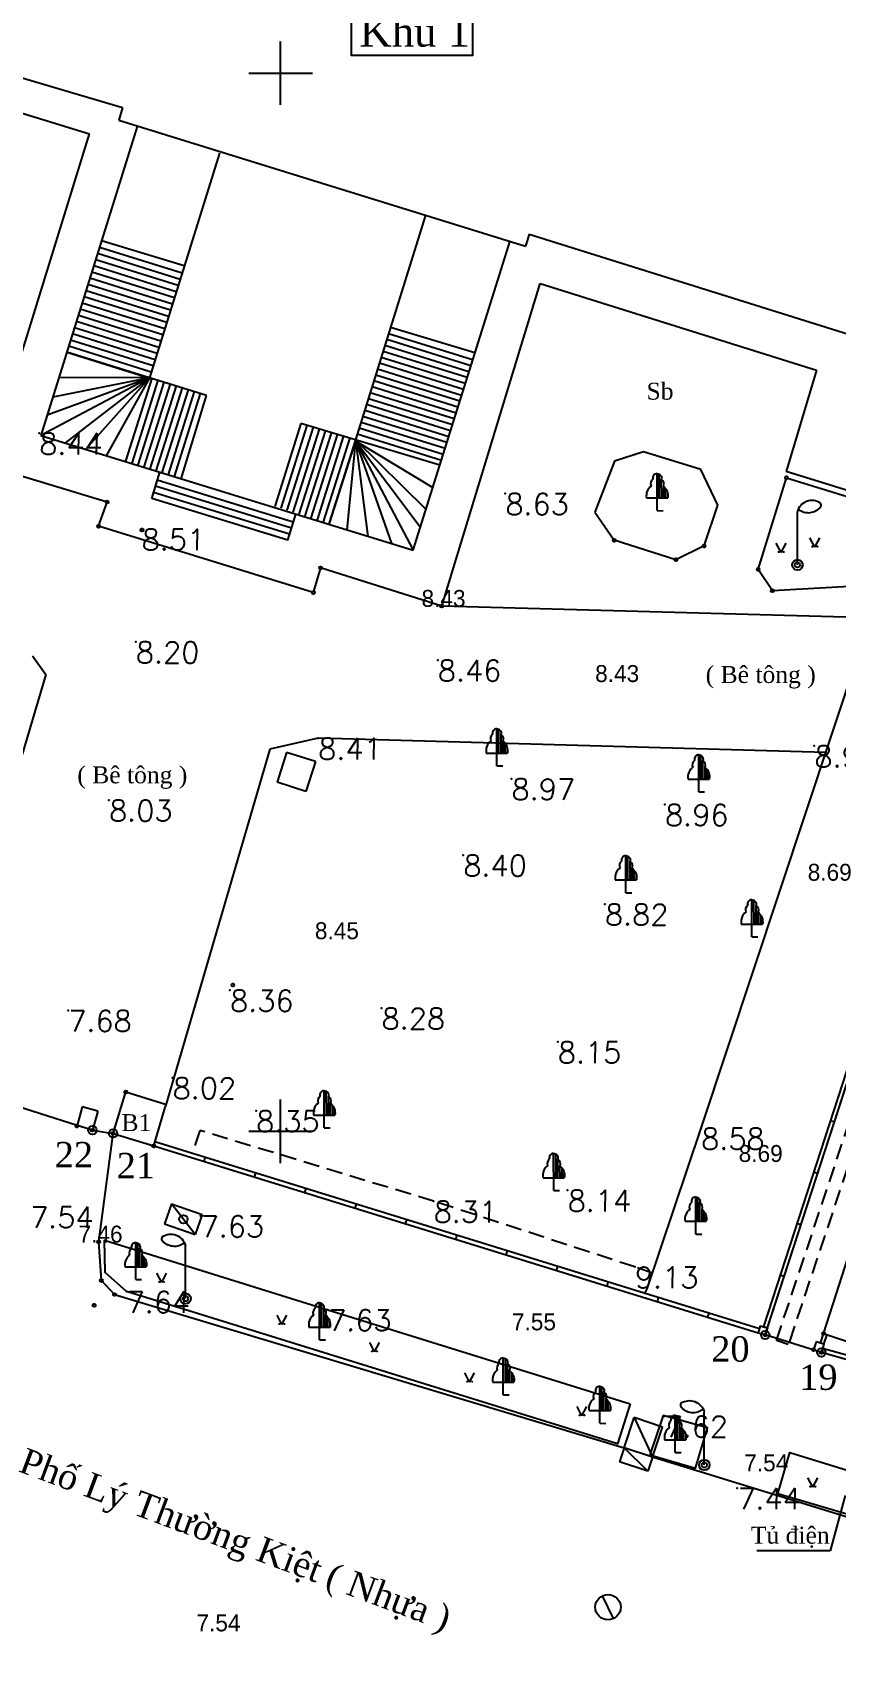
# Model space of a CAD drawing. Header units: inches. Extents: x 587740 to 588006, y 2325787 to 2326106.
# Drawn here: x 587838.3 to 587876.3, y 2325874.7 to 2325951.9 of the extents above; entities that cross this region are included whole.
import ezdxf
from ezdxf.enums import TextEntityAlignment as Align

# ---------------------------------------------------------------- set-up
doc = ezdxf.new("R2010")
doc.units = ezdxf.units.IN
doc.header["$MEASUREMENT"] = 0
doc.header["$PDSIZE"] = 0.1
doc.linetypes.add('DASHED', pattern=[1.13, 0.75, -0.38])
for name, color, linetype in [('CONGNGAM', 150, 'DASHED'), ('DANCU', 6, 'Continuous'), ('Dia vat', 8, 'Continuous'), ('DIAVAT', 242, 'DASHED'), ('diem', 8, 'Continuous'), ('DIEN_CHIEU_SANG', 242, 'Continuous'), ('DIEN_HA_THE', 242, 'Continuous'), ('Docao', 22, 'Continuous'), ('duongdien', 1, 'Continuous'), ('GIAOTHONG', 31, 'Continuous'), ('Ho ga', 8, 'Continuous'), ('KHUNG', 7, 'Continuous'), ('KYHIEU', 2, 'Continuous'), ('KYHIEUCAY', 242, 'Continuous'), ('mocgioi', 2, 'Continuous'), ('ranh gioi', 2, 'Continuous'), ('Rao Ton', 1, 'FENCELINE1'), ('VTgioi', 40, 'Continuous'), ('VTRON', 1, 'Continuous')]:
    doc.layers.add(name, color=color, linetype=linetype)
doc.styles.add('VN1', font='VSSW.shx')
doc.styles.add('VNARIAL', font='txt.shx')
doc.styles.add('VNT', font='')
doc.styles.add('VNTIME', font='')
doc.styles.get('VNT').set_extended_font_data('.VnTime')
doc.styles.get('VNTIME').set_extended_font_data('.VnTime')
doc.linetypes.add('FENCELINE1', pattern='A,0.25,-0.1,[133,ltypeshp.shx,S=0.1,R=0,X=-0.1,Y=0],-0.1,1', length=1.45)

# ---------------------------------------------------------------- blocks, each defined once
blk = doc.blocks.new('lightt')
at = {"layer": 'KYHIEU'}
for points in [[(-0.048, 2.635, -0.420531), (-1.114, 2.755, -0.572241)], [(-1.097, 2.919, -0.523652), (0, 2.5, -0.549376)]]:
    blk.add_lwpolyline(points, format="xyb", dxfattribs=at)
blk.add_lwpolyline([(0, 0), (0, 2.5)], dxfattribs=at)
for radius in [0.25, 0.125]:
    blk.add_circle((0, 0), radius, dxfattribs=at)
blk.add_arc((-0.949, 2.821), 0.178, 146.5915, 201.91044, dxfattribs=at)
blk = doc.blocks.new('tree')
at = {"layer": 'KYHIEU'}
for points in [[(0, 1.75, 0.497303), (-0.198, 1.489, 0.339551), (-0.285, 1.164, 0.289175), (-0.5, 0.602)], [(0, 1.75, -0.497303), (0.198, 1.489, -0.339551), (0.285, 1.164, -0.289175), (0.5, 0.602)]]:
    blk.add_lwpolyline(points, format="xyb", dxfattribs=at)
for points in [[(0, 0), (0, 1.75)], [(0.1, 0.602), (0.1, 1.724)], [(0.2, 0.602), (0.2, 1.487)], [(0.3, 0.602), (0.3, 1.152)], [(0.4, 0.602), (0.4, 1.048)], [(0.5, 0.602), (0.5, 0.823)], [(-0.5, 0.602), (0.5, 0.602)], [(0, 0), (0.28, -0.002)]]:
    blk.add_lwpolyline(points, dxfattribs=at)
blk = doc.blocks.new('lightp')
at = {"layer": 'duongdien'}
for points in [[(1.097, 2.919, 0.523652), (0, 2.5, 0.549376)], [(0.048, 2.635, 0.420531), (1.114, 2.755, 0.572241)]]:
    blk.add_lwpolyline(points, format="xyb", dxfattribs=at)
blk.add_lwpolyline([(0, 0), (0, 2.5)], dxfattribs=at)
for radius in [0.25, 0.125]:
    blk.add_circle((0, 0), radius, dxfattribs=at)
blk.add_arc((0.949, 2.821), 0.178, 338.08956, 33.4085, dxfattribs=at)
blk = doc.blocks.new('BON-HOA')
at = {"layer": 'KYHIEU'}
for q in [(-0.234, 0.442), (0.234, 0.442)]:
    blk.add_line((0, 0), q, dxfattribs=at)
for centre in [(-0.118, 0.028), (0.118, 0.028)]:
    blk.add_circle(centre, 0.01, dxfattribs=at)

msp = doc.modelspace()

# ---------------------------------------------------------------- linework, layer by layer
at = {"layer": 'CONGNGAM'}
for p, q in [((587873.432, 2325890.109), (587877.873, 2325903.435)), ((587878.23, 2325902.57), (587873.993, 2325889.919)), ((587873.993, 2325889.919), (587873.432, 2325890.109))]:
    msp.add_line(p, q, dxfattribs=at)
at = {"layer": 'DANCU'}
for p, q in [((587826.422, 2325953.13), (587842.521, 2325948.368)), ((587827.805, 2325951.166), (587840.973, 2325947.129)), ((587842.521, 2325948.368), (587842.352, 2325947.773)), ((587842.352, 2325947.773), (587861.565, 2325941.82)), ((587836.114, 2325931.453), (587840.973, 2325947.129)), ((587843.217, 2325947.474), (587838.664, 2325932.871)), ((587847.106, 2325946.219), (587843.798, 2325935.604)), ((587856.845, 2325943.289), (587853.537, 2325932.674)), ((587861.743, 2325942.393), (587861.565, 2325941.82)), ((587861.743, 2325942.393), (587877.886, 2325937.338)), ((587841.351, 2325941.487), (587845.252, 2325940.27)), ((587841.442, 2325941.779), (587845.343, 2325940.562)), ((587845.448, 2325940.899), (587841.533, 2325942.071)), ((587856.256, 2325927.455), (587860.846, 2325942.077)), ((587841.168, 2325940.903), (587845.07, 2325939.686)), ((587841.26, 2325941.195), (587845.161, 2325939.978)), ((587840.895, 2325940.027), (587844.797, 2325938.81)), ((587840.986, 2325940.319), (587844.888, 2325939.102)), ((587841.077, 2325940.611), (587844.979, 2325939.394)), ((587857.611, 2325924.817), (587862.258, 2325940.057)), ((587862.258, 2325940.057), (587875.319, 2325935.968)), ((587840.622, 2325939.151), (587844.524, 2325937.934)), ((587840.713, 2325939.443), (587844.615, 2325938.226)), ((587840.804, 2325939.735), (587844.706, 2325938.518)), ((587840.44, 2325938.567), (587844.342, 2325937.35)), ((587840.531, 2325938.859), (587844.433, 2325937.642)), ((587840.167, 2325937.691), (587844.069, 2325936.474)), ((587840.258, 2325937.983), (587844.16, 2325936.766)), ((587840.349, 2325938.275), (587844.251, 2325937.058)), ((587855.104, 2325937.703), (587859.075, 2325936.465)), ((587859.185, 2325936.786), (587855.191, 2325937.982)), ((587843.798, 2325935.604), (587839.894, 2325936.815)), ((587839.894, 2325936.815), (587843.865, 2325935.576)), ((587839.985, 2325937.107), (587843.887, 2325935.89)), ((587840.076, 2325937.399), (587843.978, 2325936.182)), ((587854.843, 2325936.865), (587858.814, 2325935.627)), ((587854.93, 2325937.144), (587858.901, 2325935.906)), ((587855.017, 2325937.423), (587858.988, 2325936.186)), ((587854.582, 2325936.026), (587858.553, 2325934.789)), ((587854.669, 2325936.306), (587858.64, 2325935.068)), ((587854.756, 2325936.585), (587858.727, 2325935.348)), ((587843.798, 2325935.604), (587838.664, 2325932.871)), ((587843.798, 2325935.604), (587838.963, 2325933.83)), ((587843.798, 2325935.604), (587839.231, 2325934.69)), ((587843.798, 2325935.604), (587839.519, 2325935.614)), ((587843.798, 2325935.604), (587839.807, 2325932.519)), ((587843.798, 2325935.604), (587840.779, 2325932.22)), ((587843.798, 2325935.604), (587841.75, 2325931.921)), ((587843.914, 2325935.585), (587842.674, 2325931.665)), ((587843.914, 2325935.585), (587842.674, 2325931.665)), ((587844.201, 2325935.494), (587842.96, 2325931.574)), ((587844.487, 2325935.404), (587843.246, 2325931.484)), ((587844.773, 2325935.313), (587843.532, 2325931.393)), ((587846.489, 2325934.77), (587843.798, 2325935.604)), ((587854.407, 2325935.468), (587858.379, 2325934.23)), ((587854.495, 2325935.747), (587858.466, 2325934.51)), ((587875.319, 2325935.968), (587873.89, 2325931.179)), ((587845.059, 2325935.223), (587843.818, 2325931.303)), ((587845.345, 2325935.132), (587844.105, 2325931.212)), ((587845.345, 2325935.132), (587844.105, 2325931.212)), ((587845.631, 2325935.042), (587844.391, 2325931.122)), ((587845.917, 2325934.951), (587844.677, 2325931.031)), ((587845.917, 2325934.951), (587844.677, 2325931.031)), ((587846.203, 2325934.861), (587844.963, 2325930.941)), ((587846.203, 2325934.861), (587844.963, 2325930.941)), ((587845.297, 2325930.835), (587846.489, 2325934.77)), ((587854.146, 2325934.63), (587858.118, 2325933.392)), ((587854.233, 2325934.909), (587858.205, 2325933.672)), ((587854.32, 2325935.188), (587858.292, 2325933.951)), ((587853.885, 2325933.792), (587857.857, 2325932.554)), ((587853.972, 2325934.071), (587857.944, 2325932.833)), ((587854.059, 2325934.35), (587858.031, 2325933.113)), ((587850.958, 2325933.446), (587849.718, 2325929.526)), ((587851.244, 2325933.356), (587850.004, 2325929.436)), ((587851.53, 2325933.265), (587850.29, 2325929.345)), ((587851.816, 2325933.175), (587850.576, 2325929.255)), ((587852.102, 2325933.084), (587850.862, 2325929.164)), ((587857.52, 2325931.482), (587850.958, 2325933.446)), ((587852.388, 2325932.994), (587851.148, 2325929.074)), ((587852.388, 2325932.994), (587851.148, 2325929.074)), ((587853.624, 2325932.954), (587857.596, 2325931.716)), ((587853.711, 2325933.233), (587857.683, 2325931.995)), ((587853.798, 2325933.512), (587857.77, 2325932.275)), ((587838.664, 2325932.871), (587856.256, 2325927.455)), ((587852.674, 2325932.903), (587851.434, 2325928.983)), ((587852.961, 2325932.813), (587851.72, 2325928.893)), ((587852.961, 2325932.813), (587851.72, 2325928.893)), ((587853.247, 2325932.723), (587852.006, 2325928.802)), ((587853.247, 2325932.723), (587852.006, 2325928.802)), ((587853.533, 2325932.632), (587852.292, 2325928.712)), ((587853.537, 2325932.674), (587852.297, 2325928.754)), ((587853.533, 2325932.632), (587853.125, 2325928.419)), ((587853.533, 2325932.632), (587856.256, 2325927.455)), ((587853.533, 2325932.632), (587855.243, 2325927.767)), ((587853.533, 2325932.632), (587856.602, 2325928.556)), ((587853.533, 2325932.632), (587857.188, 2325930.423)), ((587853.537, 2325932.674), (587854.128, 2325928.111)), ((587853.537, 2325932.674), (587856.864, 2325929.39)), ((587841.797, 2325929.734), (587836.114, 2325931.453)), ((587865.781, 2325931.656), (587864.847, 2325929.25)), ((587867.142, 2325932.103), (587865.781, 2325931.656)), ((587869.859, 2325931.269), (587867.142, 2325932.103)), ((587843.906, 2325929.903), (587844.287, 2325931.14)), ((587850.597, 2325928.787), (587844.171, 2325930.763)), ((587870.67, 2325929.59), (587869.859, 2325931.269)), ((587872.563, 2325926.546), (587873.912, 2325930.878)), ((587889.876, 2325926.174), (587873.89, 2325931.179)), ((587873.912, 2325930.878), (587886.383, 2325927.002)), ((587850.333, 2325927.927), (587843.906, 2325929.903)), ((587850.421, 2325928.213), (587843.994, 2325930.19)), ((587850.509, 2325928.5), (587844.083, 2325930.477)), ((587841.388, 2325928.587), (587841.797, 2325929.734)), ((587850.333, 2325927.927), (587850.713, 2325929.162)), ((587864.847, 2325929.25), (587865.758, 2325927.929)), ((587870.02, 2325927.658), (587870.67, 2325929.59)), ((587851.543, 2325925.451), (587841.388, 2325928.587)), ((587868.673, 2325927.008), (587865.758, 2325927.929)), ((587870.02, 2325927.658), (587868.673, 2325927.008)), ((587851.883, 2325926.617), (587851.543, 2325925.451)), ((587857.611, 2325924.817), (587851.883, 2325926.617)), ((587873.239, 2325925.541), (587872.563, 2325926.546)), ((587886.138, 2325926.251), (587873.239, 2325925.541)), ((587876.719, 2325924.293), (587857.611, 2325924.817)), ((587838.265, 2325922.473), (587838.908, 2325921.584)), ((587838.908, 2325921.584), (587834.702, 2325907.465)), ((587851.77, 2325918.57, 8.408), (587849.491, 2325918.053)), ((587875.772, 2325917.905), (587851.768, 2325918.569, 8.4)), ((587849.491, 2325918.053), (587844.564, 2325901.183)), ((587850.282, 2325917.905), (587849.837, 2325916.491)), ((587851.642, 2325917.475), (587850.282, 2325917.905)), ((587851.642, 2325917.475), (587851.197, 2325916.061)), ((587851.197, 2325916.061), (587849.837, 2325916.491)), ((587873.006, 2325890.708), (587880.908, 2325915.035)), ((587840.379, 2325900.278), (587836.821, 2325901.414)), ((587842.081, 2325899.901), (587842.68, 2325901.856)), ((587842.68, 2325901.856), (587844.599, 2325901.265)), ((587840.623, 2325901.159), (587840.379, 2325900.278)), ((587841.353, 2325900.956), (587840.623, 2325901.159)), ((587841.353, 2325900.956), (587841.102, 2325900.051)), ((587844, 2325899.31), (587844.564, 2325901.183)), ((587841.102, 2325900.051), (587840.379, 2325900.278)), ((587841.102, 2325900.051), (587842.081, 2325899.901)), ((587842.081, 2325899.901), (587844, 2325899.31)), ((587844, 2325899.31), (587872.568, 2325890.475)), ((587875.513, 2325889.991), (587877.271, 2325895.42)), ((587872.67, 2325890.81), (587872.568, 2325890.475)), ((587872.568, 2325890.475), (587872.904, 2325890.373)), ((587872.67, 2325890.81), (587873.006, 2325890.708)), ((587873.006, 2325890.708), (587872.904, 2325890.373)), ((587875.657, 2325890.441), (587878.657, 2325889.425)), ((587875.311, 2325890.057), (587875.181, 2325889.675)), ((587875.554, 2325889.549), (587875.181, 2325889.675)), ((587875.677, 2325889.938), (587875.311, 2325890.057)), ((587875.677, 2325889.938), (587875.554, 2325889.549)), ((587883.078, 2325887.427), (587875.554, 2325889.549))]:
    msp.add_line(p, q, dxfattribs=at)
at = {"layer": 'Dia vat', "elevation": 7.63}
msp.add_lwpolyline([(587866.516, 2325887.117), (587865.92, 2325885.228), (587842.715, 2325892.424), (587841.7, 2325893.324), (587841.679, 2325894.858), (587852.237, 2325891.562), (587866.516, 2325887.117)], dxfattribs=at)
at = {"layer": 'Dia vat'}
for points, elevation in [([(587867.452, 2325884.713), (587869.614, 2325884.076), (587870.177, 2325885.988), (587868.073, 2325886.571)], 7.654), ([(587881.209, 2325880.594), (587873.492, 2325882.867), (587874.068, 2325884.824), (587881.782, 2325882.443)], 7.527)]:
    msp.add_lwpolyline(points, close=True, dxfattribs=dict(at, elevation=elevation))
at = {"layer": 'DIAVAT'}
msp.add_lwpolyline([(587867.573, 2325893.289), (587866.741, 2325893.589), (587857.227, 2325896.695), (587846.186, 2325900.042), (587845.829, 2325898.953)], dxfattribs=at)
at = {"layer": 'diem'}
for p in [(587838.588, 2325932.983, 8.438), (587860.614, 2325930.129, 8.631), (587843.425, 2325928.456, 8.511), (587843.152, 2325923.124, 8.197), (587857.425, 2325922.263, 8.46), (587851.77, 2325918.57, 8.408), (587875.223, 2325918.205, 8.906), (587860.907, 2325916.653, 8.974), (587841.883, 2325915.645, 8.028), (587868.16, 2325915.438, 8.963), (587858.632, 2325913.047, 8.403), (587865.322, 2325910.732, 8.815), (587847.606, 2325906.662, 8.364), (587839.957, 2325905.708, 7.681), (587854.766, 2325905.82, 8.283), (587863.096, 2325904.222, 8.15), (587844.89, 2325902.526, 8.022), (587848.836, 2325900.973, 8.347), (587869.868, 2325900.144, 8.575), (587857.227, 2325896.695, 8.312), (587863.562, 2325897.215, 8.141), (587846.211, 2325895.999, 7.633), (587866.741, 2325893.589, 9.13), (587842.715, 2325892.424, 7.638), (587852.237, 2325891.562, 7.634), (587868.134, 2325886.543, 7.622), (587871.581, 2325883.14, 7.442)]:
    msp.add_point(p, dxfattribs=at)
at = {"layer": 'DIEN_HA_THE'}
for p, q in [((587876.685, 2325882.792), (587875.967, 2325880.17)), ((587875.967, 2325880.17), (587872.499, 2325880.17))]:
    msp.add_line(p, q, dxfattribs=at)
at = {"layer": 'GIAOTHONG'}
for p, q in [((587841.401, 2325894.779), (587842.081, 2325899.901)), ((587841.526, 2325892.945), (587841.401, 2325894.779)), ((587842.147, 2325892.286), (587841.526, 2325892.945)), ((587842.147, 2325892.286), (587866.229, 2325885.043)), ((587899.741, 2325874.671), (587867.575, 2325884.596))]:
    msp.add_line(p, q, dxfattribs=at)
at = {"layer": 'Ho ga'}
for p, q in [((587844.842, 2325896.564), (587844.518, 2325895.618)), ((587844.842, 2325896.564), (587846.287, 2325896.069)), ((587845.963, 2325895.123), (587844.842, 2325896.564)), ((587846.287, 2325896.069), (587845.963, 2325895.123)), ((587844.518, 2325895.618), (587845.963, 2325895.123)), ((587866.229, 2325885.043), (587866.702, 2325886.467)), ((587868.048, 2325886.02), (587866.702, 2325886.467)), ((587866.702, 2325886.467), (587867.575, 2325884.596)), ((587867.575, 2325884.596), (587868.048, 2325886.02)), ((587866.229, 2325885.043), (587866.008, 2325884.379)), ((587867.575, 2325884.596), (587866.229, 2325885.043)), ((587867.354, 2325883.932), (587866.229, 2325885.043)), ((587867.354, 2325883.932), (587866.008, 2325884.379)), ((587867.575, 2325884.596), (587867.354, 2325883.932)), ((587865.739, 2325876.974), (587865.205, 2325878.049))]:
    msp.add_line(p, q, dxfattribs=at)
for centre, radius in [((587845.403, 2325895.843), 0.2), ((587865.472, 2325877.511), 0.6)]:
    msp.add_circle(centre, radius, dxfattribs=at)
at = {"layer": 'KHUNG'}
for p, q in [((587850, 2325948.5), (587850, 2325951.5)), ((587848.5, 2325950), (587851.5, 2325950)), ((587850, 2325898.5), (587850, 2325901.5)), ((587848.5, 2325900), (587851.5, 2325900))]:
    msp.add_line(p, q, dxfattribs=at)
at = {"layer": 'KYHIEU', "color": 242}
for p, q in [((587880.718, 2325915.096), (587872.816, 2325890.77)), ((587876.167, 2325900.439), (587875.977, 2325900.5)), ((587872.627, 2325890.666), (587844.059, 2325899.501)), ((587846.38, 2325898.574), (587846.439, 2325898.765)), ((587848.761, 2325897.837), (587848.82, 2325898.029)), ((587875.377, 2325898.006), (587875.186, 2325898.068)), ((587851.142, 2325897.101), (587851.201, 2325897.292)), ((587853.522, 2325896.365), (587853.582, 2325896.556)), ((587855.903, 2325895.629), (587855.962, 2325895.82)), ((587858.284, 2325894.893), (587858.343, 2325895.084)), ((587874.586, 2325895.573), (587874.396, 2325895.635)), ((587860.665, 2325894.156), (587860.724, 2325894.347)), ((587863.045, 2325893.42), (587863.104, 2325893.611)), ((587865.426, 2325892.684), (587865.485, 2325892.875)), ((587873.796, 2325893.141), (587873.606, 2325893.202)), ((587867.807, 2325891.948), (587867.866, 2325892.139)), ((587870.187, 2325891.212), (587870.246, 2325891.403)), ((587883.133, 2325887.619), (587875.609, 2325889.742)), ((587875.677, 2325889.938), (587875.822, 2325890.392))]:
    msp.add_line(p, q, dxfattribs=at)
at = {"layer": 'ranh gioi'}
msp.add_lwpolyline([(587926.037, 2325955.886), (587921.813, 2325941.818), (587903.125, 2325880.829), (587897.143, 2325882.719), (587897.196, 2325883.027), (587892.795, 2325884.371), (587895.592, 2325892.466), (587894.14, 2325892.933), (587894.844, 2325895.016), (587886.514, 2325897.838), (587883.078, 2325887.427), (587875.554, 2325889.549), (587872.904, 2325890.373), (587881.669, 2325917.324), (587891.869, 2325920.23), (587896.209, 2325925.952), (587897.148, 2325928.978), (587897.937, 2325931.951), (587903.841, 2325951.644), (587907.037, 2325961.708)], dxfattribs=at)
msp.add_lwpolyline([(587853.344, 2325952.94), (587859.072, 2325952.94), (587859.072, 2325950.837), (587853.344, 2325950.837)], close=True, dxfattribs=at)
at = {"layer": 'Rao Ton', "color": 5}
msp.add_lwpolyline([(587867.219, 2325892.339), (587867.326, 2325892.552), (587869.868, 2325900.144), (587877.3, 2325922.5), (587886.999, 2325921.851), (587891.146, 2325923.78), (587900.399, 2325954.376), (587904.049, 2325953.253), (587907.382, 2325965.035), (587914.41, 2325962.971), (587913.909, 2325960.261), (587918.035, 2325958.786), (587925.915, 2325956.177)], dxfattribs=at)
at = {"layer": 'VTgioi'}
for centre in [(587841.102, 2325900.051), (587842.081, 2325899.901), (587872.904, 2325890.373), (587875.554, 2325889.549)]:
    msp.add_circle(centre, 0.2, dxfattribs=at)
at = {"layer": 'VTRON'}
for centre in [(587873.912, 2325930.878), (587841.797, 2325929.734), (587841.388, 2325928.587), (587843.445, 2325928.408), (587843.446, 2325928.408), (587843.448, 2325928.407), (587865.758, 2325927.929), (587870.02, 2325927.658), (587868.673, 2325927.008), (587851.883, 2325926.617), (587872.563, 2325926.546), (587851.543, 2325925.451), (587873.239, 2325925.541), (587857.611, 2325924.817), (587847.737, 2325906.908), (587842.68, 2325901.856), (587840.372, 2325900.253), (587841.102, 2325900.051), (587842.081, 2325899.901), (587844, 2325899.31), (587841.401, 2325894.779), (587841.526, 2325892.945), (587842.147, 2325892.286), (587841.185, 2325891.774), (587841.186, 2325891.772), (587841.187, 2325891.774), (587841.187, 2325891.774), (587872.904, 2325890.373), (587875.653, 2325890.443), (587875.181, 2325889.675), (587875.554, 2325889.549)]:
    msp.add_circle(centre, 0.07, dxfattribs=at)

# ---------------------------------------------------------------- block references
at = {"layer": 'DIEN_CHIEU_SANG', "rotation": 0.07980511167396942}
for name, p in [('lightp', (587874.424, 2325926.763)), ('lightt', (587845.506, 2325892.093)), ('lightt', (587870.024, 2325884.231))]:
    msp.add_blockref(name, p, dxfattribs=at)
at = {"layer": 'KYHIEUCAY'}
for p, rotation in [((587867.794, 2325929.325), 0.07980511167396942), ((587860.218, 2325917.27), 0.07980511167396942), ((587869.76, 2325916.037), 0.07980511167396942), ((587866.316, 2325911.273), 0.07980511167396942), ((587872.273, 2325909.188), 0.07980511167396942), ((587852.061, 2325900.164), 0.07980511167396868), ((587862.904, 2325897.203), 0.07980511167396868), ((587869.619, 2325895.145), 0.07980511167400048), ((587843.151, 2325892.991), 0.07980511167396942), ((587851.836, 2325890.146), 0.07980511167396942), ((587860.524, 2325887.54), 0.07980511167396942), ((587865.083, 2325886.2), 0.07980511167396942), ((587868.647, 2325884.823), 0.07980511167396942)]:
    msp.add_blockref('tree', p, dxfattribs=dict(at, rotation=rotation))
for p in [(587873.654, 2325927.347), (587875.251, 2325927.602), (587844.378, 2325892.854), (587850.062, 2325890.87), (587854.442, 2325889.572), (587858.933, 2325888.142), (587864.242, 2325886.555), (587875.149, 2325883.183)]:
    msp.add_blockref('BON-HOA', p, dxfattribs=at)

# ---------------------------------------------------------------- texts
at = {"layer": 'DANCU', "style": 'VNTIME'}
for s, p in [('Sb', (587867.292, 2325934.571)), ('( Bª t«ng )', (587870.089, 2325921.183)), ('( Bª t«ng )', (587840.39, 2325916.442)), ('B1', (587842.477, 2325900.009))]:
    msp.add_text(s, height=0.8, dxfattribs=at).set_placement(p)
at = {"layer": 'DIEN_HA_THE', "style": 'VNTIME'}
msp.add_text('Tñ ®iÖn', height=0.8, dxfattribs=at).set_placement((587872.223, 2325880.513))
at = {"layer": 'Docao', "style": 'VNARIAL', "oblique": 1}
for s, p in [('8.44', (587838.588, 2325932.983, 8.438)), ('8.63', (587860.614, 2325930.129, 8.631)), ('8.51', (587843.425, 2325928.456, 8.511)), ('8.20', (587843.152, 2325923.124, 8.197)), ('8.46', (587857.425, 2325922.263, 8.46)), ('8.41', (587851.77, 2325918.57, 8.408)), ('8.91', (587875.223, 2325918.205, 8.906)), ('8.97', (587860.907, 2325916.653, 8.974)), ('8.03', (587841.883, 2325915.645, 8.028)), ('8.96', (587868.16, 2325915.438, 8.963)), ('8.40', (587858.632, 2325913.047, 8.403)), ('8.82', (587865.322, 2325910.732, 8.815)), ('8.36', (587847.606, 2325906.662, 8.364)), ('7.68', (587839.957, 2325905.708, 7.681)), ('8.28', (587854.766, 2325905.82, 8.283)), ('8.15', (587863.096, 2325904.222, 8.15)), ('8.02', (587844.89, 2325902.526, 8.022)), ('8.35', (587848.836, 2325900.973, 8.347)), ('8.58', (587869.868, 2325900.144, 8.575)), ('8.31', (587857.227, 2325896.695, 8.312)), ('8.14', (587863.562, 2325897.215, 8.141)), ('7.54', (587838.151, 2325896.43, 7.542)), ('7.63', (587846.211, 2325895.999, 7.633)), ('9.13', (587866.741, 2325893.589, 9.13)), ('7.64', (587842.715, 2325892.424, 7.638)), ('7.63', (587852.237, 2325891.562, 7.634)), ('7.62', (587868.134, 2325886.543, 7.622)), ('7.44', (587871.581, 2325883.14, 7.442))]:
    msp.add_text(s, height=1, dxfattribs=at).set_placement(p, align=Align.TOP_LEFT)
at = {"layer": 'Docao', "style": 'VN1'}
for s, p in [('8.43', (587856.658, 2325924.779)), ('8.43', (587864.863, 2325921.228)), ('8.69', (587874.909, 2325911.839)), ('8.45', (587851.617, 2325909.076)), ('8.69', (587871.648, 2325898.55)), ('7.46', (587840.448, 2325894.741)), ('7.55', (587860.931, 2325890.594)), ('7.54', (587871.91, 2325883.935)), ('7.54', (587871.91, 2325883.934)), ('7.54', (587846.021, 2325876.37, 7.539))]:
    msp.add_text(s, height=0.8, dxfattribs=at).set_placement(p)
at = {"layer": 'GIAOTHONG', "style": 'VNTIME'}
for s, p in [('Phè Lý Th\xadêng KiÖt', (587837.555, 2325883.943)), ('( Nhùa )', (587852.037, 2325878.514))]:
    msp.add_text(s, height=1.2, rotation=339.50687, dxfattribs=at).set_placement(p)
at = {"layer": 'mocgioi', "style": 'VNT'}
for s, p in [('22', (587840.228, 2325897.935)), ('21', (587843.156, 2325897.419)), ('20', (587871.256, 2325888.752)), ('19', (587875.413, 2325887.421))]:
    msp.add_text(s, height=1.2, dxfattribs=at).set_placement(p, align=Align.BOTTOM_CENTER)
at = {"layer": 'ranh gioi', "style": 'VNTIME'}
msp.add_text('Khu 1', height=1.4, dxfattribs=at).set_placement((587853.725, 2325951.251))

doc.saveas('drawing.dxf')
